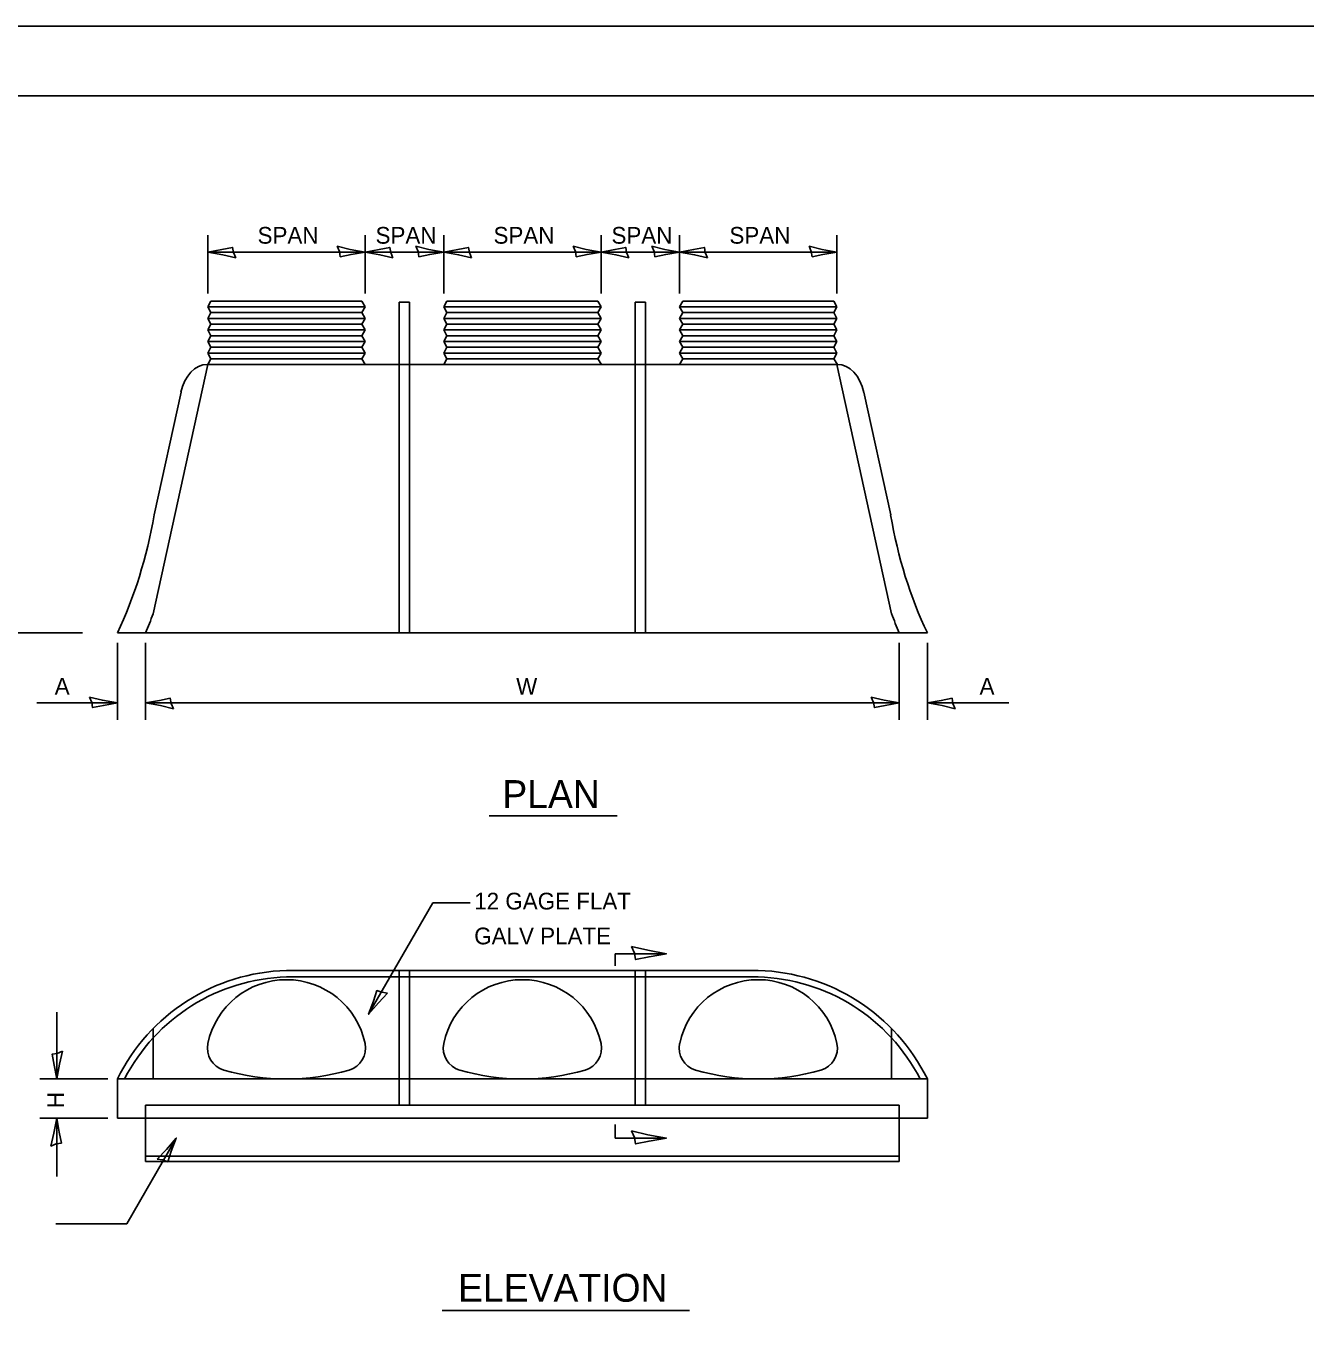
# Model space of a CAD drawing. Extents: x 2133490 to 2172050, y 2138301 to 2145980.
# Drawn here: x 2144164 to 2144622.6, y 2142068.1 to 2142537.6 of the extents above; entities that cross this region are included whole.
import ezdxf

# ---------------------------------------------------------------- set-up
doc = ezdxf.new("R2010")
doc.units = 0
for name, color, linetype in [('Design_PR_Roadway Dimensions', 7, 'Continuous'), ('Design_PR_Roadway Notes', 7, 'Continuous'), ('Drainage_PR_Pipe Culvert', 7, 'Continuous'), ('Level 23', 7, 'Continuous'), ('Sheets_50 Reference Boundary', 7, 'Continuous'), ('Sheets_General Details', 7, 'Continuous'), ('Sheets_Printer Plotting Border', 7, 'Continuous')]:
    doc.layers.add(name, color=color, linetype=linetype)

msp = doc.modelspace()

# ---------------------------------------------------------------- linework, layer by layer
at = {"layer": 'Design_PR_Roadway Dimensions'}
for p, q in [((2144229.11, 2142441.74), (2144229.11, 2142462.61)), ((2144285.47, 2142441.74), (2144285.47, 2142462.61)), ((2144313.66, 2142441.74), (2144313.66, 2142462.61)), ((2144370.03, 2142441.74), (2144370.03, 2142462.61)), ((2144398.21, 2142441.74), (2144398.21, 2142462.61)), ((2144454.58, 2142441.74), (2144454.58, 2142462.61)), ((2144229.11, 2142456.61), (2144285.47, 2142456.61)), ((2144285.47, 2142456.61), (2144313.66, 2142456.61)), ((2144313.66, 2142456.61), (2144370.03, 2142456.61)), ((2144370.03, 2142456.61), (2144398.21, 2142456.61)), ((2144398.21, 2142456.61), (2144454.58, 2142456.61)), ((2144054.1, 2142320.06), (2144184.2, 2142320.06)), ((2144196.7, 2142288.97), (2144196.7, 2142316.51)), ((2144206.79, 2142288.97), (2144206.79, 2142316.51)), ((2144476.9, 2142288.97), (2144476.9, 2142316.51)), ((2144486.99, 2142288.97), (2144486.99, 2142316.51)), ((2144167.81, 2142294.97), (2144196.7, 2142294.97)), ((2144206.79, 2142294.97), (2144476.9, 2142294.97)), ((2144486.99, 2142294.97), (2144516.16, 2142294.97)), ((2144286.74, 2142183.36), (2144309.81, 2142223.32)), ((2144309.81, 2142223.32), (2144323.13, 2142223.32)), ((2144375.15, 2142205.08), (2144393.5, 2142205.08)), ((2144375.15, 2142200.77), (2144375.15, 2142205.08)), ((2144174.94, 2142160.17), (2144174.94, 2142184.06)), ((2144168.94, 2142160.17), (2144193.26, 2142160.17)), ((2144168.94, 2142146.08), (2144193.26, 2142146.08)), ((2144174.94, 2142125.25), (2144174.94, 2142146.08)), ((2144375.15, 2142138.99), (2144375.15, 2142143.84)), ((2144200.04, 2142108.28), (2144217.78, 2142139)), ((2144375.15, 2142138.99), (2144393.5, 2142138.99)), ((2144174.62, 2142108.28), (2144200.04, 2142108.28))]:
    msp.add_line(p, q, dxfattribs=at)
at = {"layer": 'Design_PR_Roadway Notes'}
for p, q in [((2144329.92, 2142254.49), (2144375.82, 2142254.49)), ((2144313.11, 2142077.11), (2144401.8, 2142077.11))]:
    msp.add_line(p, q, dxfattribs=at)
at = {"layer": 'Drainage_PR_Pipe Culvert'}
for p, q in [((2144230.23, 2142439.02), (2144229.11, 2142436.94)), ((2144229.11, 2142436.94), (2144285.47, 2142436.94)), ((2144229.11, 2142436.94), (2144230.23, 2142434.91)), ((2144230.23, 2142439.02), (2144284.35, 2142439.02)), ((2144285.47, 2142436.94), (2144284.35, 2142439.02)), ((2144284.35, 2142434.91), (2144285.47, 2142436.94)), ((2144297.71, 2142438.66), (2144301.37, 2142438.66)), ((2144297.71, 2142438.66), (2144297.71, 2142416.3)), ((2144301.37, 2142438.66), (2144301.37, 2142416.3)), ((2144313.66, 2142436.94), (2144314.79, 2142439.02)), ((2144313.66, 2142436.94), (2144370.03, 2142436.94)), ((2144314.79, 2142434.91), (2144313.66, 2142436.94)), ((2144314.79, 2142439.02), (2144368.9, 2142439.02)), ((2144368.9, 2142439.02), (2144370.03, 2142436.94)), ((2144370.03, 2142436.94), (2144368.9, 2142434.91)), ((2144382.26, 2142438.66), (2144385.92, 2142438.66)), ((2144382.26, 2142438.66), (2144382.26, 2142416.3)), ((2144385.92, 2142438.66), (2144385.92, 2142416.3)), ((2144398.21, 2142436.94), (2144399.34, 2142439.02)), ((2144398.21, 2142436.94), (2144454.58, 2142436.94)), ((2144399.34, 2142434.91), (2144398.21, 2142436.94)), ((2144399.34, 2142439.02), (2144453.45, 2142439.02)), ((2144453.45, 2142439.02), (2144454.58, 2142436.94)), ((2144454.58, 2142436.94), (2144453.45, 2142434.91)), ((2144230.23, 2142434.91), (2144229.11, 2142432.82)), ((2144229.11, 2142432.82), (2144285.47, 2142432.82)), ((2144229.11, 2142432.82), (2144230.23, 2142430.79)), ((2144230.23, 2142434.91), (2144284.35, 2142434.91)), ((2144285.47, 2142432.82), (2144284.35, 2142434.91)), ((2144284.35, 2142430.79), (2144285.47, 2142432.82)), ((2144313.66, 2142432.82), (2144314.79, 2142434.91)), ((2144313.66, 2142432.82), (2144370.03, 2142432.82)), ((2144314.79, 2142430.79), (2144313.66, 2142432.82)), ((2144314.79, 2142434.91), (2144368.9, 2142434.91)), ((2144368.9, 2142434.91), (2144370.03, 2142432.82)), ((2144370.03, 2142432.82), (2144368.9, 2142430.79)), ((2144398.21, 2142432.82), (2144399.34, 2142434.91)), ((2144398.21, 2142432.82), (2144454.58, 2142432.82)), ((2144399.34, 2142430.79), (2144398.21, 2142432.82)), ((2144399.34, 2142434.91), (2144453.45, 2142434.91)), ((2144453.45, 2142434.91), (2144454.58, 2142432.82)), ((2144454.58, 2142432.82), (2144453.45, 2142430.79)), ((2144230.23, 2142430.79), (2144229.11, 2142428.68)), ((2144229.11, 2142428.68), (2144285.47, 2142428.68)), ((2144229.11, 2142428.68), (2144230.23, 2142426.62)), ((2144230.23, 2142430.79), (2144284.35, 2142430.79)), ((2144285.47, 2142428.68), (2144284.35, 2142430.79)), ((2144284.35, 2142426.62), (2144285.47, 2142428.68)), ((2144313.66, 2142428.68), (2144314.79, 2142430.79)), ((2144313.66, 2142428.68), (2144370.03, 2142428.68)), ((2144314.79, 2142426.62), (2144313.66, 2142428.68)), ((2144314.79, 2142430.79), (2144368.9, 2142430.79)), ((2144368.9, 2142430.79), (2144370.03, 2142428.68)), ((2144370.03, 2142428.68), (2144368.9, 2142426.62)), ((2144398.21, 2142428.68), (2144399.34, 2142430.79)), ((2144398.21, 2142428.68), (2144454.58, 2142428.68)), ((2144399.34, 2142426.62), (2144398.21, 2142428.68)), ((2144399.34, 2142430.79), (2144453.45, 2142430.79)), ((2144453.45, 2142430.79), (2144454.58, 2142428.68)), ((2144454.58, 2142428.68), (2144453.45, 2142426.62)), ((2144230.23, 2142426.62), (2144229.11, 2142424.54)), ((2144229.11, 2142424.54), (2144285.47, 2142424.54)), ((2144229.11, 2142424.54), (2144230.23, 2142422.51)), ((2144230.23, 2142426.62), (2144284.35, 2142426.62)), ((2144285.47, 2142424.54), (2144284.35, 2142426.62)), ((2144284.35, 2142422.51), (2144285.47, 2142424.54)), ((2144313.66, 2142424.54), (2144314.79, 2142426.62)), ((2144313.66, 2142424.54), (2144370.03, 2142424.54)), ((2144314.79, 2142422.51), (2144313.66, 2142424.54)), ((2144314.79, 2142426.62), (2144368.9, 2142426.62)), ((2144368.9, 2142426.62), (2144370.03, 2142424.54)), ((2144370.03, 2142424.54), (2144368.9, 2142422.51)), ((2144398.21, 2142424.54), (2144399.34, 2142426.62)), ((2144398.21, 2142424.54), (2144454.58, 2142424.54)), ((2144399.34, 2142422.51), (2144398.21, 2142424.54)), ((2144399.34, 2142426.62), (2144453.45, 2142426.62)), ((2144453.45, 2142426.62), (2144454.58, 2142424.54)), ((2144454.58, 2142424.54), (2144453.45, 2142422.51)), ((2144230.23, 2142422.51), (2144229.11, 2142420.42)), ((2144229.11, 2142420.42), (2144285.47, 2142420.42)), ((2144229.11, 2142420.42), (2144230.23, 2142418.39)), ((2144230.23, 2142418.39), (2144229.11, 2142416.3)), ((2144230.23, 2142422.51), (2144284.35, 2142422.51)), ((2144230.23, 2142418.39), (2144284.35, 2142418.39)), ((2144285.47, 2142420.42), (2144284.35, 2142422.51)), ((2144284.35, 2142418.39), (2144285.47, 2142420.42)), ((2144285.47, 2142416.3), (2144284.35, 2142418.39)), ((2144313.66, 2142420.42), (2144314.79, 2142422.51)), ((2144313.66, 2142420.42), (2144370.03, 2142420.42)), ((2144314.79, 2142418.39), (2144313.66, 2142420.42)), ((2144313.66, 2142416.3), (2144314.79, 2142418.39)), ((2144314.79, 2142422.51), (2144368.9, 2142422.51)), ((2144314.79, 2142418.39), (2144368.9, 2142418.39)), ((2144368.9, 2142422.51), (2144370.03, 2142420.42)), ((2144370.03, 2142420.42), (2144368.9, 2142418.39)), ((2144368.9, 2142418.39), (2144370.25, 2142416.3)), ((2144398.21, 2142420.42), (2144399.34, 2142422.51)), ((2144398.21, 2142420.42), (2144454.58, 2142420.42)), ((2144399.34, 2142418.39), (2144398.21, 2142420.42)), ((2144398.21, 2142416.3), (2144399.34, 2142418.39)), ((2144399.34, 2142422.51), (2144453.45, 2142422.51)), ((2144399.34, 2142418.39), (2144453.45, 2142418.39)), ((2144453.45, 2142422.51), (2144454.58, 2142420.42)), ((2144454.58, 2142420.42), (2144453.45, 2142418.39)), ((2144453.45, 2142418.39), (2144454.81, 2142416.3)), ((2144229.11, 2142416.3), (2144209.49, 2142326.93)), ((2144228.85, 2142416.3), (2144382.26, 2142416.3)), ((2144297.71, 2142416.3), (2144297.71, 2142320.23)), ((2144301.37, 2142416.3), (2144301.37, 2142320.23)), ((2144382.26, 2142416.3), (2144454.81, 2142416.3)), ((2144382.26, 2142416.3), (2144382.26, 2142320.23)), ((2144385.92, 2142416.3), (2144385.92, 2142320.23)), ((2144454.58, 2142416.3), (2144474.2, 2142326.93)), ((2144219.5, 2142406.36), (2144209.86, 2142362.36)), ((2144464.19, 2142406.33), (2144473.86, 2142362.36)), ((2144196.7, 2142320.06), (2144486.99, 2142320.06)), ((2144402.44, 2142320.06), (2144486.99, 2142320.06)), ((2144257.29, 2142199.06), (2144341.84, 2142199.06)), ((2144297.71, 2142199.06), (2144297.71, 2142150.78)), ((2144301.37, 2142199.06), (2144301.37, 2142150.78)), ((2144341.84, 2142199.06), (2144426.4, 2142199.06)), ((2144382.26, 2142199.06), (2144382.26, 2142150.78)), ((2144385.92, 2142199.06), (2144385.92, 2142150.78)), ((2144257.35, 2142196.76), (2144341.79, 2142196.76)), ((2144341.79, 2142196.76), (2144426.34, 2142196.76)), ((2144209.49, 2142178.24), (2144209.49, 2142160.17)), ((2144474.2, 2142178.24), (2144474.2, 2142160.17)), ((2144196.7, 2142160.17), (2144196.7, 2142146.08)), ((2144196.7, 2142160.17), (2144402.44, 2142160.17)), ((2144374.37, 2142160.17), (2144486.99, 2142160.17)), ((2144486.99, 2142160.17), (2144486.99, 2142146.08)), ((2144206.79, 2142150.78), (2144392.35, 2142150.78)), ((2144206.79, 2142150.78), (2144206.79, 2142146.08)), ((2144392.35, 2142150.78), (2144476.9, 2142150.78)), ((2144476.9, 2142150.78), (2144476.9, 2142146.08)), ((2144196.7, 2142146.08), (2144374.37, 2142146.08)), ((2144206.79, 2142146.08), (2144206.79, 2142130.58)), ((2144374.37, 2142146.08), (2144486.99, 2142146.08)), ((2144476.9, 2142146.08), (2144476.9, 2142130.58)), ((2144206.79, 2142132.52), (2144374.37, 2142132.52)), ((2144374.37, 2142132.52), (2144476.9, 2142132.52)), ((2144206.79, 2142130.58), (2144476.9, 2142130.58))]:
    msp.add_line(p, q, dxfattribs=at)
for centre, radius, start, end in [((2144259.2, 2142129.45), 69.64, 91.566, 153.8236), ((2144424.49, 2142129.45), 69.64, 26.1764, 88.434), ((2144259.2, 2142129.45), 67.33, 91.566, 152.8528), ((2144257.29, 2142166.98), 28.79, 11.8383, 168.1625), ((2144341.85, 2142166.98), 28.79, 11.8383, 168.1625), ((2144426.4, 2142166.98), 28.79, 11.8383, 168.1625), ((2144424.49, 2142129.45), 67.33, 27.1472, 88.434), ((2144237.1, 2142171.21), 8.16, 168.1823, 253.7718), ((2144277.49, 2142171.21), 8.16, 286.2282, 11.8177), ((2144321.65, 2142171.21), 8.16, 168.1823, 253.7718), ((2144362.04, 2142171.21), 8.16, 286.2282, 11.8177), ((2144406.2, 2142171.21), 8.16, 168.1823, 253.7718), ((2144446.59, 2142171.21), 8.16, 286.2282, 11.8177), ((2144257.29, 2142240.6), 80.43, 253.7786, 286.2218), ((2144341.85, 2142240.6), 80.43, 253.7786, 286.2218), ((2144426.4, 2142240.6), 80.43, 253.7786, 286.2218)]:
    msp.add_arc(centre, radius, start, end, dxfattribs=at)
for centre, major_axis, start_param, end_param in [((2144228.86, 2142401.87), (0, 14.44), 0, 1.256081), ((2144454.8, 2142401.87), (0, 14.44), 5.022298, 6.283185), ((2144124.14, 2142393.96), (0, -129.42), 0.96296, 1.32435), ((2144559.55, 2142393.96), (0, -129.42), 4.958836, 5.320225), ((2144124.14, 2142393.96), (0, -141.8), 1.022499, 1.078459), ((2144559.55, 2142393.96), (0, -141.8), 5.204244, 5.260686)]:
    msp.add_ellipse(centre, major_axis=major_axis, ratio=0.683013, start_param=start_param, end_param=end_param, dxfattribs=at)
at = {"layer": 'Level 23'}
for points in [[(2144239.1, 2142454.52), (2144238.29, 2142456.44), (2144237.98, 2142458.28), (2144234.11, 2142457.48), (2144229.11, 2142456.61), (2144234.44, 2142455.64)], [(2144275.48, 2142458.7), (2144276.29, 2142456.78), (2144276.6, 2142454.94), (2144280.47, 2142455.75), (2144285.47, 2142456.61), (2144280.14, 2142457.58)], [(2144295.47, 2142454.52), (2144294.66, 2142456.44), (2144294.34, 2142458.28), (2144290.47, 2142457.48), (2144285.47, 2142456.61), (2144290.81, 2142455.64)], [(2144303.66, 2142458.7), (2144304.47, 2142456.78), (2144304.79, 2142454.94), (2144308.66, 2142455.75), (2144313.66, 2142456.61), (2144308.32, 2142457.58)], [(2144323.66, 2142454.52), (2144322.84, 2142456.44), (2144322.53, 2142458.28), (2144318.66, 2142457.48), (2144313.66, 2142456.61), (2144318.99, 2142455.64)], [(2144360.03, 2142458.7), (2144360.84, 2142456.78), (2144361.16, 2142454.94), (2144365.03, 2142455.75), (2144370.03, 2142456.61), (2144364.69, 2142457.58)], [(2144380.02, 2142454.52), (2144379.21, 2142456.44), (2144378.9, 2142458.28), (2144375.03, 2142457.48), (2144370.03, 2142456.61), (2144375.36, 2142455.64)], [(2144388.21, 2142458.7), (2144389.03, 2142456.78), (2144389.34, 2142454.94), (2144393.21, 2142455.75), (2144398.21, 2142456.61), (2144392.88, 2142457.58)], [(2144408.21, 2142454.52), (2144407.39, 2142456.44), (2144407.08, 2142458.28), (2144403.21, 2142457.48), (2144398.21, 2142456.61), (2144403.54, 2142455.64)], [(2144444.58, 2142458.7), (2144445.39, 2142456.78), (2144445.71, 2142454.94), (2144449.58, 2142455.75), (2144454.58, 2142456.61), (2144449.24, 2142457.58)], [(2144186.7, 2142297.06), (2144187.51, 2142295.14), (2144187.83, 2142293.3), (2144191.7, 2142294.11), (2144196.7, 2142294.97), (2144191.36, 2142295.94)], [(2144216.79, 2142292.88), (2144215.97, 2142294.8), (2144215.66, 2142296.64), (2144211.79, 2142295.84), (2144206.79, 2142294.97), (2144212.12, 2142294)], [(2144466.9, 2142297.06), (2144467.72, 2142295.14), (2144468.03, 2142293.3), (2144471.9, 2142294.11), (2144476.9, 2142294.97), (2144471.57, 2142295.94)], [(2144496.99, 2142292.88), (2144496.17, 2142294.8), (2144495.86, 2142296.64), (2144491.99, 2142295.84), (2144486.99, 2142294.97), (2144492.32, 2142294)], [(2144381, 2142207.69), (2144382.02, 2142205.29), (2144382.41, 2142202.99), (2144387.25, 2142204), (2144393.5, 2142205.08), (2144386.83, 2142206.29)], [(2144293.55, 2142190.97), (2144291.48, 2142191.23), (2144289.73, 2142191.88), (2144288.49, 2142188.12), (2144286.74, 2142183.36), (2144290.25, 2142187.49)], [(2144177.03, 2142170.17), (2144175.11, 2142169.36), (2144173.27, 2142169.04), (2144174.07, 2142165.17), (2144174.94, 2142160.17), (2144175.91, 2142165.51)], [(2144172.85, 2142136.08), (2144174.77, 2142136.9), (2144176.61, 2142137.21), (2144175.8, 2142141.08), (2144174.94, 2142146.08), (2144173.97, 2142140.75)], [(2144381, 2142141.6), (2144382.02, 2142139.2), (2144382.41, 2142136.9), (2144387.25, 2142137.91), (2144393.5, 2142138.99), (2144386.83, 2142140.2)], [(2144210.97, 2142131.39), (2144213.04, 2142131.14), (2144214.79, 2142130.49), (2144216.03, 2142134.24), (2144217.78, 2142139), (2144214.27, 2142134.87)]]:
    msp.add_lwpolyline(points, close=True, dxfattribs=at)
at = {"layer": 'Sheets_50 Reference Boundary'}
msp.add_lwpolyline([(2143789.66, 2142512.57), (2145364.66, 2142512.57), (2145364.66, 2141512.58), (2143789.66, 2141512.58)], close=True, dxfattribs=at)
at = {"layer": 'Sheets_General Details'}
msp.add_line((2145389.66, 2142537.58), (2143689.66, 2142537.58), dxfattribs=at)
msp.add_lwpolyline([(2143789.66, 2142512.58), (2145364.66, 2142512.58), (2145364.66, 2141462.58), (2143789.66, 2141462.58)], close=True, dxfattribs=at)
at = {"layer": 'Sheets_Printer Plotting Border'}
msp.add_lwpolyline([(2143689.66, 2141437.58), (2145389.66, 2141437.58), (2145389.66, 2142537.58), (2143689.66, 2142537.58)], close=True, dxfattribs=at)

# ---------------------------------------------------------------- texts
at = {"layer": 'Level 23'}
for s, height, p in [('SPAN', 6, (2144246.94, 2142459.61)), ('SPAN', 6, (2144289.22, 2142459.61)), ('SPAN', 6, (2144331.5, 2142459.61)), ('SPAN', 6, (2144373.77, 2142459.61)), ('SPAN', 6, (2144416.05, 2142459.61)), ('A', 6, (2144174.23, 2142297.97)), ('W', 6, (2144339.62, 2142297.97)), ('A', 6, (2144505.7, 2142297.97)), ('PLAN', 10, (2144334.67, 2142257.29)), ('12 GAGE FLAT', 6, (2144324.59, 2142220.93)), ('GALV PLATE', 6, (2144324.59, 2142208.43)), ('ELEVATION', 10, (2144318.8, 2142080.3))]:
    msp.add_text(s, height=height, dxfattribs=at).set_placement(p)
msp.add_text('H', height=6, rotation=90, dxfattribs=at).set_placement((2144177.59, 2142149.71))

doc.saveas('drawing.dxf')
